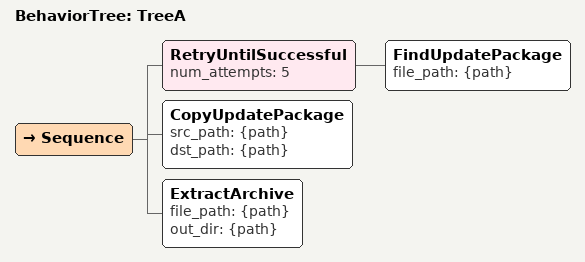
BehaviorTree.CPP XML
<?xml version="1.0" encoding="UTF-8"?>
<root BTCPP_format="4">
    <BehaviorTree ID="TreeA">
        <Sequence>
            <RetryUntilSuccessful num_attempts="5">
                <FindUpdatePackage file_path="{path}"/>
            </RetryUntilSuccessful>
            <CopyUpdatePackage src_path="{path}" dst_path="{path}"/>
            <ExtractArchive file_path="{path}" out_dir="{path}"/>
        </Sequence>
    </BehaviorTree>

</root>
